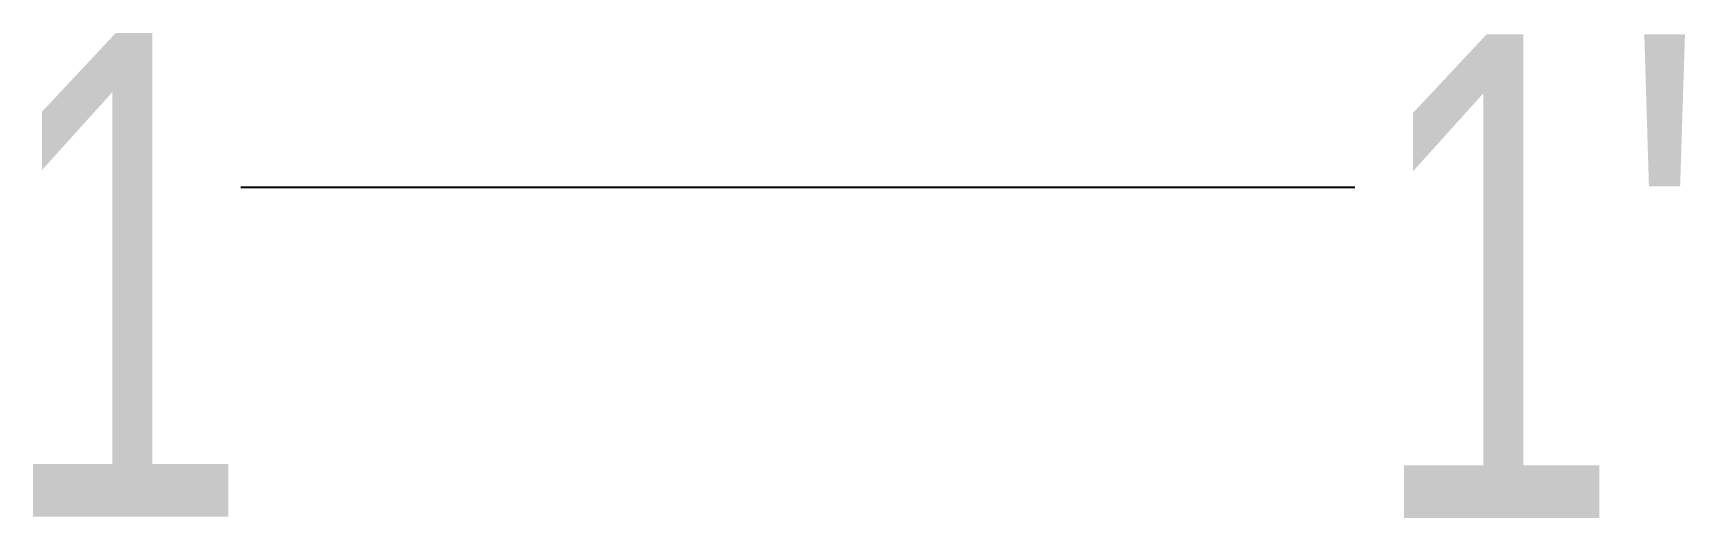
# Model space of a CAD drawing. Extents: x 0.3 to 10.5, y 0 to 3.1.
import ezdxf

# ---------------------------------------------------------------- set-up
doc = ezdxf.new("R2010")
doc.units = 0
doc.header["$LTSCALE"] = 5e-05
doc.header["$MEASUREMENT"] = 0
doc.layers.get('0').update_dxf_attribs({"linetype": 'CONTINUOUS'})
doc.styles.add('LZ_FONTS_FS', font='hxm.ttf', dxfattribs={"width": 0.7})

msp = doc.modelspace()

# ---------------------------------------------------------------- linework, layer by layer
msp.add_line((1.579, 2.098), (8.488, 2.098))

# ---------------------------------------------------------------- texts
at = {"style": 'LZ_FONTS_FS', "width": 0.7}
for s, p in [('1', (0.077, 0.053)), ("1'", (8.578, 0.045))]:
    msp.add_text(s, height=3, dxfattribs=at).set_placement(p)

doc.saveas('drawing.dxf')
